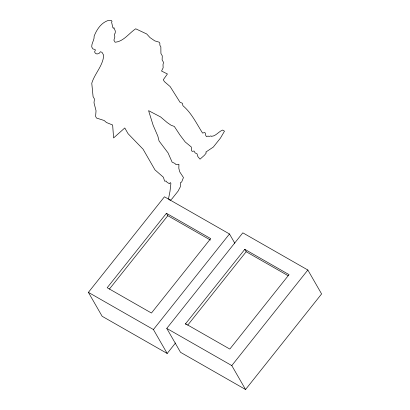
<?xml version="1.0" encoding="UTF-8"?>
<svg xmlns="http://www.w3.org/2000/svg" width="410" height="410" viewBox="0 0 410 410"><rect width="100%" height="100%" fill="white"/><g stroke="black" fill="none" stroke-linecap="round" stroke-linejoin="round"><path stroke-width="0.61" d="M175.541 342.955L167.183 353.466L102.151 316.289L88.396 292.366L164.451 196.795L229.477 233.966L234.797 243.212M166.429 213.297L107.189 287.733L151.449 313.035L210.684 238.599L166.429 213.297L167.803 215.691L210.402 240.04M109.362 289.127L167.803 215.691M167.183 353.466L153.422 329.537L229.477 233.966M166.762 328.4L242.817 232.829L307.848 270.005L321.604 293.929L245.549 389.5L180.523 352.323L166.762 328.4L231.793 365.577L245.549 389.5M185.561 323.772L244.796 249.331L289.05 274.633L229.815 349.069L185.561 323.772L186.109 324.725M187.729 325.166L246.169 251.725L244.796 249.331M231.793 365.577L307.848 270.005M170.201 200.229L171.928 198.86L178.032 191.188L180.344 186.806L180.421 182.645L181.671 182.019L183.449 177.53L179.698 171.81L178.827 168.295L178.919 164.266L176.074 164.656L174.798 163.375L172.118 162.145L168.033 152.874L159.075 140.999L157.85 136.171L153.14 125.265L148.574 110.638L160.628 116.968L167.193 122.564L171.072 125.24L174.317 126.444L179.98 135.054L185.187 141.942L191.285 146.99L191.388 150.142L192.095 151.367L194.053 151.029L195.134 152.909L197.005 153.786L197.902 156.666L200.029 159.152L204.436 155.257L206.281 152.94L205.799 152.105L213.302 147.077L220.442 138.103L224.49 131.19L222.666 130.047C218.525 131.595 216.024 136.135 211.293 136.366L211.022 135.894L208.885 136.479L208.121 136.033L206.445 136.643L205.471 134.946L205.497 133.604L204.846 132.476L202.591 133.086C196.559 123.707 191.629 113.016 182.937 105.734L182.388 103.253L180.031 102.264L170.171 86.597L164.379 81.605L163.298 79.724L167.423 73.979L161.545 71.043L163.149 67.809L163.001 64.693L163.534 62.351L162.124 59.901L162.278 55.832L160.92 53.474L160.853 46.919L159.823 45.131L159.874 43.332L159.224 42.199L154.734 40.856L150.009 37.587L146.724 33.994L135.72 28.792C128.96 33.236 123.682 41.482 115.087 42.24L113.893 40.17L114.856 36.926L114.385 34.225L115.189 33.21L115.318 31.073L113.924 27.649L113.35 28.372L112.755 27.337L111.592 22.114L112.048 21.535L111.453 20.5L107.727 20.623C100.906 23.165 96.755 29.581 94.167 36.08C94.479 40.042 91.517 43.035 91.722 46.93L92.86 48.908L94.997 49.461L95.376 50.122L94.577 51.896L95.386 53.305L97.011 54.012L99.179 53.331L100.445 51.737L102.008 52.342L103.689 55.263C103.125 65.661 94.659 73.503 91.768 83.271L93.09 96.632L94.443 98.984L94.003 102.787L96.037 110.736L95.607 116.455L96.529 118.054L104.201 120.514L106.431 122.503L112.647 125.009L113.59 137.945L124.789 127.966L128.089 133.711L143.09 149.22L154.954 169.848L163.4 177.243L164.61 181.138L166.347 181.128L166.998 182.26L169.438 183.711L170.36 182.552L170.903 183.495L169.986 191.414L168.566 198.486L169.468 200.054M246.169 251.725L288.215 275.761M88.396 292.366L153.422 329.537"/></g></svg>
